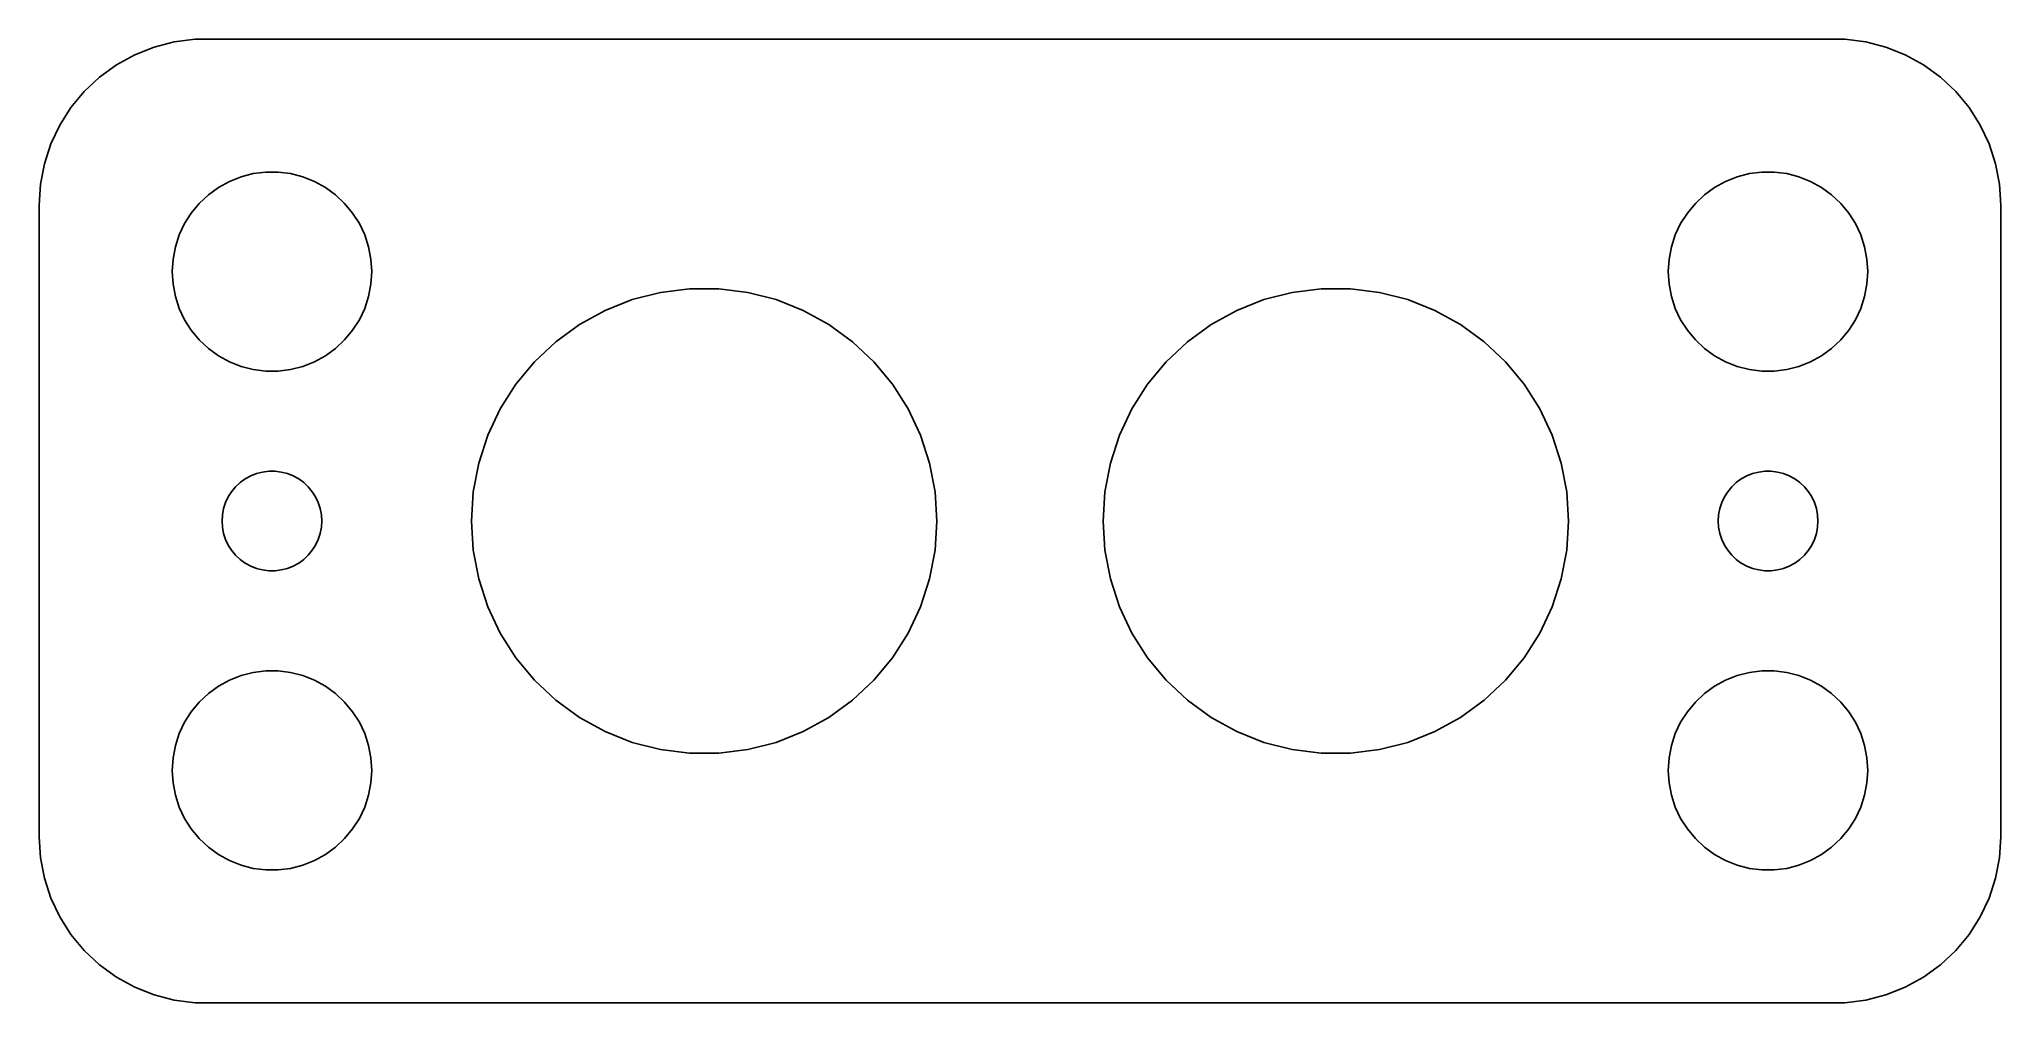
# Model space of a CAD drawing. Header units: metres. Extents: x -29.5 to 29.5, y -14.5 to 14.5.
import ezdxf

# ---------------------------------------------------------------- set-up
doc = ezdxf.new("R2010")
doc.units = ezdxf.units.M

msp = doc.modelspace()

# ---------------------------------------------------------------- linework, layer by layer
for p, q in [((-26.0451, 14.2553), (-26.6289, 14.0241)), ((-25.4369, 14.4114), (-26.0451, 14.2553)), ((-24.8139, 14.4901), (-25.4369, 14.4114)), ((24.8139, 14.4901), (-24.8139, 14.4901)), ((25.4369, 14.4114), (24.8139, 14.4901)), ((26.0451, 14.2553), (25.4369, 14.4114)), ((26.6289, 14.0241), (26.0451, 14.2553)), ((-27.1791, 13.7216), (-27.6871, 13.3526)), ((-26.6289, 14.0241), (-27.1791, 13.7216)), ((27.1791, 13.7216), (26.6289, 14.0241)), ((27.6871, 13.3526), (27.1791, 13.7216)), ((-27.6871, 13.3526), (-28.1448, 12.9227)), ((28.1448, 12.9227), (27.6871, 13.3526)), ((-28.5451, 12.4389), (-28.8815, 11.9088)), ((-28.1448, 12.9227), (-28.5451, 12.4389)), ((28.5451, 12.4389), (28.1448, 12.9227)), ((28.8815, 11.9088), (28.5451, 12.4389)), ((-28.8815, 11.9088), (-29.1489, 11.3406)), ((29.1489, 11.3406), (28.8815, 11.9088)), ((-29.1489, 11.3406), (-29.3429, 10.7434)), ((29.3429, 10.7434), (29.1489, 11.3406)), ((-29.3429, 10.7434), (-29.4606, 10.1267)), ((29.4606, 10.1267), (29.3429, 10.7434)), ((-29.4606, 10.1267), (-29.5, 9.5)), ((-24.4123, 9.81154), (-24.1075, 10.033)), ((-24.1075, 10.033), (-23.7773, 10.2145)), ((-23.7773, 10.2145), (-23.427, 10.3532)), ((-23.427, 10.3532), (-23.0621, 10.4469)), ((-23.0621, 10.4469), (-22.6884, 10.4941)), ((-22.6884, 10.4941), (-22.3116, 10.4941)), ((-22.3116, 10.4941), (-21.9379, 10.4469)), ((-21.9379, 10.4469), (-21.5729, 10.3532)), ((-21.5729, 10.3532), (-21.2227, 10.2145)), ((-21.2227, 10.2145), (-20.8925, 10.033)), ((-20.8925, 10.033), (-20.5877, 9.81154)), ((20.5877, 9.81154), (20.8925, 10.033)), ((20.8925, 10.033), (21.2227, 10.2145)), ((21.2227, 10.2145), (21.5729, 10.3532)), ((21.5729, 10.3532), (21.9379, 10.4469)), ((21.9379, 10.4469), (22.3116, 10.4941)), ((22.3116, 10.4941), (22.6884, 10.4941)), ((22.6884, 10.4941), (23.0621, 10.4469)), ((23.0621, 10.4469), (23.427, 10.3532)), ((23.427, 10.3532), (23.7773, 10.2145)), ((23.7773, 10.2145), (24.1075, 10.033)), ((24.1075, 10.033), (24.4123, 9.81154)), ((29.5, 9.5), (29.4606, 10.1267)), ((-29.5, 9.5), (-29.5, -9.5)), ((-24.927, 9.26335), (-24.6869, 9.55363)), ((-24.6869, 9.55363), (-24.4123, 9.81154)), ((-20.5877, 9.81154), (-20.3131, 9.55363)), ((-20.3131, 9.55363), (-20.0729, 9.26335)), ((20.0729, 9.26335), (20.3131, 9.55363)), ((20.3131, 9.55363), (20.5877, 9.81154)), ((24.4123, 9.81154), (24.6869, 9.55363)), ((24.6869, 9.55363), (24.927, 9.26335)), ((29.5, -9.5), (29.5, 9.5)), ((-25.2893, 8.60437), (-25.1289, 8.94525)), ((-25.1289, 8.94525), (-24.927, 9.26335)), ((-20.0729, 9.26335), (-19.8711, 8.94525)), ((-19.8711, 8.94525), (-19.7107, 8.60437)), ((19.7107, 8.60437), (19.8711, 8.94525)), ((19.8711, 8.94525), (20.0729, 9.26335)), ((24.927, 9.26335), (25.1289, 8.94525)), ((25.1289, 8.94525), (25.2893, 8.60437)), ((-25.4057, 8.24606), (-25.2893, 8.60437)), ((-19.7107, 8.60437), (-19.5942, 8.24606)), ((19.5942, 8.24606), (19.7107, 8.60437)), ((25.2893, 8.60437), (25.4057, 8.24606)), ((-25.5, 7.5), (-25.4763, 7.87599)), ((-25.4763, 7.87599), (-25.4057, 8.24606)), ((-19.5942, 8.24606), (-19.5237, 7.87599)), ((-19.5237, 7.87599), (-19.5, 7.5)), ((19.5, 7.5), (19.5237, 7.87599)), ((19.5237, 7.87599), (19.5942, 8.24606)), ((25.4057, 8.24606), (25.4763, 7.87599)), ((25.4763, 7.87599), (25.5, 7.5)), ((-25.4763, 7.12399), (-25.5, 7.5)), ((-25.4057, 6.75392), (-25.4763, 7.12399)), ((-19.5237, 7.12399), (-19.5942, 6.75392)), ((-19.5, 7.5), (-19.5237, 7.12399)), ((19.5237, 7.12399), (19.5, 7.5)), ((19.5942, 6.75392), (19.5237, 7.12399)), ((25.4763, 7.12399), (25.4057, 6.75392)), ((25.5, 7.5), (25.4763, 7.12399)), ((-25.2893, 6.39561), (-25.4057, 6.75392)), ((-19.5942, 6.75392), (-19.7107, 6.39561)), ((-12.4805, 6.33379), (-11.6631, 6.65739)), ((-11.6631, 6.65739), (-10.8117, 6.87601)), ((-10.8117, 6.87601), (-9.93953, 6.98618)), ((-9.93953, 6.98618), (-9.06046, 6.98618)), ((-9.06046, 6.98618), (-8.18832, 6.87601)), ((-8.18832, 6.87601), (-7.33687, 6.65739)), ((-7.33687, 6.65739), (-6.51953, 6.33379)), ((6.51953, 6.33379), (7.33687, 6.65739)), ((7.33687, 6.65739), (8.18832, 6.87601)), ((8.18832, 6.87601), (9.06046, 6.98618)), ((9.06046, 6.98618), (9.93953, 6.98618)), ((9.93953, 6.98618), (10.8117, 6.87601)), ((10.8117, 6.87601), (11.6631, 6.65739)), ((11.6631, 6.65739), (12.4805, 6.33379)), ((19.7107, 6.39561), (19.5942, 6.75392)), ((25.4057, 6.75392), (25.2893, 6.39561)), ((-25.1289, 6.05473), (-25.2893, 6.39561)), ((-24.927, 5.73663), (-25.1289, 6.05473)), ((-19.8711, 6.05473), (-20.0729, 5.73663)), ((-19.7107, 6.39561), (-19.8711, 6.05473)), ((-13.962, 5.39359), (-13.2508, 5.91029)), ((-13.2508, 5.91029), (-12.4805, 6.33379)), ((-6.51953, 6.33379), (-5.74921, 5.91029)), ((-5.74921, 5.91029), (-5.03802, 5.39359)), ((5.03802, 5.39359), (5.74921, 5.91029)), ((5.74921, 5.91029), (6.51953, 6.33379)), ((12.4805, 6.33379), (13.2508, 5.91029)), ((13.2508, 5.91029), (13.962, 5.39359)), ((19.8711, 6.05473), (19.7107, 6.39561)), ((20.0729, 5.73663), (19.8711, 6.05473)), ((25.1289, 6.05473), (24.927, 5.73663)), ((25.2893, 6.39561), (25.1289, 6.05473)), ((-24.6869, 5.44635), (-24.927, 5.73663)), ((-24.4123, 5.18845), (-24.6869, 5.44635)), ((-20.3131, 5.44635), (-20.5877, 5.18845)), ((-20.0729, 5.73663), (-20.3131, 5.44635)), ((-14.6028, 4.79182), (-13.962, 5.39359)), ((-5.03802, 5.39359), (-4.39722, 4.79182)), ((4.39722, 4.79182), (5.03802, 5.39359)), ((13.962, 5.39359), (14.6028, 4.79182)), ((20.3131, 5.44635), (20.0729, 5.73663)), ((20.5877, 5.18845), (20.3131, 5.44635)), ((24.6869, 5.44635), (24.4123, 5.18845)), ((24.927, 5.73663), (24.6869, 5.44635)), ((-24.1075, 4.96701), (-24.4123, 5.18845)), ((-23.7773, 4.78551), (-24.1075, 4.96701)), ((-23.427, 4.64682), (-23.7773, 4.78551)), ((-21.2227, 4.78551), (-21.5729, 4.64682)), ((-20.8925, 4.96701), (-21.2227, 4.78551)), ((-20.5877, 5.18845), (-20.8925, 4.96701)), ((-15.1631, 4.11449), (-14.6028, 4.79182)), ((-4.39722, 4.79182), (-3.83687, 4.11449)), ((3.83687, 4.11449), (4.39722, 4.79182)), ((14.6028, 4.79182), (15.1631, 4.11449)), ((20.8925, 4.96701), (20.5877, 5.18845)), ((21.2227, 4.78551), (20.8925, 4.96701)), ((21.5729, 4.64682), (21.2227, 4.78551)), ((23.7773, 4.78551), (23.427, 4.64682)), ((24.1075, 4.96701), (23.7773, 4.78551)), ((24.4123, 5.18845), (24.1075, 4.96701)), ((-23.0621, 4.55313), (-23.427, 4.64682)), ((-22.6884, 4.50591), (-23.0621, 4.55313)), ((-22.3116, 4.50591), (-22.6884, 4.50591)), ((-21.9379, 4.55313), (-22.3116, 4.50591)), ((-21.5729, 4.64682), (-21.9379, 4.55313)), ((21.9379, 4.55313), (21.5729, 4.64682)), ((22.3116, 4.50591), (21.9379, 4.55313)), ((22.6884, 4.50591), (22.3116, 4.50591)), ((23.0621, 4.55313), (22.6884, 4.50591)), ((23.427, 4.64682), (23.0621, 4.55313)), ((-15.6341, 3.37227), (-15.1631, 4.11449)), ((-3.83687, 4.11449), (-3.36584, 3.37227)), ((3.36584, 3.37227), (3.83687, 4.11449)), ((15.1631, 4.11449), (15.6341, 3.37227)), ((-16.0084, 2.57686), (-15.6341, 3.37227)), ((-3.36584, 3.37227), (-2.99156, 2.57686)), ((2.99156, 2.57686), (3.36584, 3.37227)), ((15.6341, 3.37227), (16.0084, 2.57686)), ((-16.2801, 1.74081), (-16.0084, 2.57686)), ((-2.99156, 2.57686), (-2.71991, 1.74081)), ((2.71991, 1.74081), (2.99156, 2.57686)), ((16.0084, 2.57686), (16.2801, 1.74081)), ((-23.4561, 1.15576), (-23.3037, 1.26648)), ((-23.3037, 1.26648), (-23.1387, 1.35724)), ((-23.1387, 1.35724), (-22.9635, 1.42657)), ((-22.9635, 1.42657), (-22.7811, 1.47342)), ((-22.7811, 1.47342), (-22.5942, 1.49704)), ((-22.5942, 1.49704), (-22.4058, 1.49704)), ((-22.4058, 1.49704), (-22.2189, 1.47342)), ((-22.2189, 1.47342), (-22.0365, 1.42657)), ((-22.0365, 1.42657), (-21.8613, 1.35724)), ((-21.8613, 1.35724), (-21.6963, 1.26648)), ((-21.6963, 1.26648), (-21.5439, 1.15576)), ((-16.4448, 0.877319), (-16.2801, 1.74081)), ((-2.71991, 1.74081), (-2.55519, 0.877319)), ((2.55519, 0.877319), (2.71991, 1.74081)), ((16.2801, 1.74081), (16.4448, 0.877319)), ((21.5439, 1.15576), (21.6963, 1.26648)), ((21.6963, 1.26648), (21.8613, 1.35724)), ((21.8613, 1.35724), (22.0365, 1.42657)), ((22.0365, 1.42657), (22.2189, 1.47342)), ((22.2189, 1.47342), (22.4058, 1.49704)), ((22.4058, 1.49704), (22.5942, 1.49704)), ((22.5942, 1.49704), (22.7811, 1.47342)), ((22.7811, 1.47342), (22.9635, 1.42657)), ((22.9635, 1.42657), (23.1387, 1.35724)), ((23.1387, 1.35724), (23.3037, 1.26648)), ((23.3037, 1.26648), (23.4561, 1.15576)), ((-23.8947, 0.552185), (-23.8145, 0.722626)), ((-23.8145, 0.722626), (-23.7135, 0.881668)), ((-23.7135, 0.881668), (-23.5934, 1.02681)), ((-23.5934, 1.02681), (-23.4561, 1.15576)), ((-21.5439, 1.15576), (-21.4065, 1.02681)), ((-21.4065, 1.02681), (-21.2865, 0.881668)), ((-21.2865, 0.881668), (-21.1855, 0.722626)), ((-21.1855, 0.722626), (-21.1053, 0.552185)), ((-16.5, 0), (-16.4448, 0.877319)), ((-2.55519, 0.877319), (-2.5, 0)), ((2.5, 0), (2.55519, 0.877319)), ((16.4448, 0.877319), (16.5, 0)), ((21.1053, 0.552185), (21.1855, 0.722626)), ((21.1855, 0.722626), (21.2865, 0.881668)), ((21.2865, 0.881668), (21.4065, 1.02681)), ((21.4065, 1.02681), (21.5439, 1.15576)), ((23.4561, 1.15576), (23.5934, 1.02681)), ((23.5934, 1.02681), (23.7135, 0.881668)), ((23.7135, 0.881668), (23.8145, 0.722626)), ((23.8145, 0.722626), (23.8947, 0.552185)), ((-24, 0), (-23.9882, 0.187988)), ((-23.9882, -0.187988), (-24, 0)), ((-23.9882, 0.187988), (-23.9529, 0.373032)), ((-23.9529, 0.373032), (-23.8947, 0.552185)), ((-21.1053, 0.552185), (-21.0471, 0.373032)), ((-21.0471, 0.373032), (-21.0118, 0.187988)), ((-21.0118, 0.187988), (-21, 0)), ((-21, 0), (-21.0118, -0.187988)), ((-16.4448, -0.877319), (-16.5, 0)), ((-2.5, 0), (-2.55519, -0.877319)), ((2.55519, -0.877319), (2.5, 0)), ((16.5, 0), (16.4448, -0.877319)), ((21, 0), (21.0118, 0.187988)), ((21.0118, -0.187988), (21, 0)), ((21.0118, 0.187988), (21.0471, 0.373032)), ((21.0471, 0.373032), (21.1053, 0.552185)), ((23.8947, 0.552185), (23.9529, 0.373032)), ((23.9529, 0.373032), (23.9882, 0.187988)), ((23.9882, 0.187988), (24, 0)), ((24, 0), (23.9882, -0.187988)), ((-23.9529, -0.373032), (-23.9882, -0.187988)), ((-23.8947, -0.552185), (-23.9529, -0.373032)), ((-23.8145, -0.722626), (-23.8947, -0.552185)), ((-21.1053, -0.552185), (-21.1855, -0.722626)), ((-21.0471, -0.373032), (-21.1053, -0.552185)), ((-21.0118, -0.187988), (-21.0471, -0.373032)), ((21.0471, -0.373032), (21.0118, -0.187988)), ((21.1053, -0.552185), (21.0471, -0.373032)), ((21.1855, -0.722626), (21.1053, -0.552185)), ((23.8947, -0.552185), (23.8145, -0.722626)), ((23.9529, -0.373032), (23.8947, -0.552185)), ((23.9882, -0.187988), (23.9529, -0.373032)), ((-23.7135, -0.881668), (-23.8145, -0.722626)), ((-23.5934, -1.02681), (-23.7135, -0.881668)), ((-23.4561, -1.15576), (-23.5934, -1.02681)), ((-23.3037, -1.26648), (-23.4561, -1.15576)), ((-21.5439, -1.15576), (-21.6963, -1.26648)), ((-21.4065, -1.02681), (-21.5439, -1.15576)), ((-21.2865, -0.881668), (-21.4065, -1.02681)), ((-21.1855, -0.722626), (-21.2865, -0.881668)), ((-16.2801, -1.74081), (-16.4448, -0.877319)), ((-2.55519, -0.877319), (-2.71991, -1.74081)), ((2.71991, -1.74081), (2.55519, -0.877319)), ((16.4448, -0.877319), (16.2801, -1.74081)), ((21.2865, -0.881668), (21.1855, -0.722626)), ((21.4065, -1.02681), (21.2865, -0.881668)), ((21.5439, -1.15576), (21.4065, -1.02681)), ((21.6963, -1.26648), (21.5439, -1.15576)), ((23.4561, -1.15576), (23.3037, -1.26648)), ((23.5934, -1.02681), (23.4561, -1.15576)), ((23.7135, -0.881668), (23.5934, -1.02681)), ((23.8145, -0.722626), (23.7135, -0.881668)), ((-23.1387, -1.35724), (-23.3037, -1.26648)), ((-22.9635, -1.42657), (-23.1387, -1.35724)), ((-22.7811, -1.47342), (-22.9635, -1.42657)), ((-22.5942, -1.49704), (-22.7811, -1.47342)), ((-22.4058, -1.49704), (-22.5942, -1.49704)), ((-22.2189, -1.47342), (-22.4058, -1.49704)), ((-22.0365, -1.42657), (-22.2189, -1.47342)), ((-21.8613, -1.35724), (-22.0365, -1.42657)), ((-21.6963, -1.26648), (-21.8613, -1.35724)), ((-16.0084, -2.57686), (-16.2801, -1.74081)), ((-2.71991, -1.74081), (-2.99156, -2.57686)), ((2.99156, -2.57686), (2.71991, -1.74081)), ((16.2801, -1.74081), (16.0084, -2.57686)), ((21.8613, -1.35724), (21.6963, -1.26648)), ((22.0365, -1.42657), (21.8613, -1.35724)), ((22.2189, -1.47342), (22.0365, -1.42657)), ((22.4058, -1.49704), (22.2189, -1.47342)), ((22.5942, -1.49704), (22.4058, -1.49704)), ((22.7811, -1.47342), (22.5942, -1.49704)), ((22.9635, -1.42657), (22.7811, -1.47342)), ((23.1387, -1.35724), (22.9635, -1.42657)), ((23.3037, -1.26648), (23.1387, -1.35724)), ((-15.6341, -3.37227), (-16.0084, -2.57686)), ((-2.99156, -2.57686), (-3.36584, -3.37227)), ((3.36584, -3.37227), (2.99156, -2.57686)), ((16.0084, -2.57686), (15.6341, -3.37227)), ((-15.1631, -4.11449), (-15.6341, -3.37227)), ((-3.36584, -3.37227), (-3.83687, -4.11449)), ((3.83687, -4.11449), (3.36584, -3.37227)), ((15.6341, -3.37227), (15.1631, -4.11449)), ((-14.6028, -4.79182), (-15.1631, -4.11449)), ((-3.83687, -4.11449), (-4.39722, -4.79182)), ((4.39722, -4.79182), (3.83687, -4.11449)), ((15.1631, -4.11449), (14.6028, -4.79182)), ((-23.7773, -4.78551), (-23.427, -4.64682)), ((-23.427, -4.64682), (-23.0621, -4.55313)), ((-23.0621, -4.55313), (-22.6884, -4.50591)), ((-22.6884, -4.50591), (-22.3116, -4.50591)), ((-22.3116, -4.50591), (-21.9379, -4.55313)), ((-21.9379, -4.55313), (-21.5729, -4.64682)), ((-21.5729, -4.64682), (-21.2227, -4.78551)), ((21.2227, -4.78551), (21.5729, -4.64682)), ((21.5729, -4.64682), (21.9379, -4.55313)), ((21.9379, -4.55313), (22.3116, -4.50591)), ((22.3116, -4.50591), (22.6884, -4.50591)), ((22.6884, -4.50591), (23.0621, -4.55313)), ((23.0621, -4.55313), (23.427, -4.64682)), ((23.427, -4.64682), (23.7773, -4.78551)), ((-24.6869, -5.44635), (-24.4123, -5.18845)), ((-24.4123, -5.18845), (-24.1075, -4.96701)), ((-24.1075, -4.96701), (-23.7773, -4.78551)), ((-21.2227, -4.78551), (-20.8925, -4.96701)), ((-20.8925, -4.96701), (-20.5877, -5.18845)), ((-20.5877, -5.18845), (-20.3131, -5.44635)), ((-13.962, -5.39359), (-14.6028, -4.79182)), ((-4.39722, -4.79182), (-5.03802, -5.39359)), ((5.03802, -5.39359), (4.39722, -4.79182)), ((14.6028, -4.79182), (13.962, -5.39359)), ((20.3131, -5.44635), (20.5877, -5.18845)), ((20.5877, -5.18845), (20.8925, -4.96701)), ((20.8925, -4.96701), (21.2227, -4.78551)), ((23.7773, -4.78551), (24.1075, -4.96701)), ((24.1075, -4.96701), (24.4123, -5.18845)), ((24.4123, -5.18845), (24.6869, -5.44635)), ((-25.1289, -6.05473), (-24.927, -5.73663)), ((-24.927, -5.73663), (-24.6869, -5.44635)), ((-20.3131, -5.44635), (-20.0729, -5.73663)), ((-20.0729, -5.73663), (-19.8711, -6.05473)), ((-13.2508, -5.91029), (-13.962, -5.39359)), ((-5.03802, -5.39359), (-5.74921, -5.91029)), ((5.74921, -5.91029), (5.03802, -5.39359)), ((13.962, -5.39359), (13.2508, -5.91029)), ((19.8711, -6.05473), (20.0729, -5.73663)), ((20.0729, -5.73663), (20.3131, -5.44635)), ((24.6869, -5.44635), (24.927, -5.73663)), ((24.927, -5.73663), (25.1289, -6.05473)), ((-25.4057, -6.75392), (-25.2893, -6.39561)), ((-25.2893, -6.39561), (-25.1289, -6.05473)), ((-19.8711, -6.05473), (-19.7107, -6.39561)), ((-19.7107, -6.39561), (-19.5942, -6.75392)), ((-12.4805, -6.33379), (-13.2508, -5.91029)), ((-11.6631, -6.65739), (-12.4805, -6.33379)), ((-6.51953, -6.33379), (-7.33687, -6.65739)), ((-5.74921, -5.91029), (-6.51953, -6.33379)), ((6.51953, -6.33379), (5.74921, -5.91029)), ((7.33687, -6.65739), (6.51953, -6.33379)), ((12.4805, -6.33379), (11.6631, -6.65739)), ((13.2508, -5.91029), (12.4805, -6.33379)), ((19.5942, -6.75392), (19.7107, -6.39561)), ((19.7107, -6.39561), (19.8711, -6.05473)), ((25.1289, -6.05473), (25.2893, -6.39561)), ((25.2893, -6.39561), (25.4057, -6.75392)), ((-25.4763, -7.12399), (-25.4057, -6.75392)), ((-19.5942, -6.75392), (-19.5237, -7.12399)), ((-10.8117, -6.87601), (-11.6631, -6.65739)), ((-9.93953, -6.98618), (-10.8117, -6.87601)), ((-9.06046, -6.98618), (-9.93953, -6.98618)), ((-8.18832, -6.87601), (-9.06046, -6.98618)), ((-7.33687, -6.65739), (-8.18832, -6.87601)), ((8.18832, -6.87601), (7.33687, -6.65739)), ((9.06046, -6.98618), (8.18832, -6.87601)), ((9.93953, -6.98618), (9.06046, -6.98618)), ((10.8117, -6.87601), (9.93953, -6.98618)), ((11.6631, -6.65739), (10.8117, -6.87601)), ((19.5237, -7.12399), (19.5942, -6.75392)), ((25.4057, -6.75392), (25.4763, -7.12399)), ((-25.5, -7.5), (-25.4763, -7.12399)), ((-25.4763, -7.87599), (-25.5, -7.5)), ((-19.5237, -7.12399), (-19.5, -7.5)), ((-19.5, -7.5), (-19.5237, -7.87599)), ((19.5, -7.5), (19.5237, -7.12399)), ((19.5237, -7.87599), (19.5, -7.5)), ((25.4763, -7.12399), (25.5, -7.5)), ((25.5, -7.5), (25.4763, -7.87599)), ((-25.4057, -8.24606), (-25.4763, -7.87599)), ((-25.2893, -8.60437), (-25.4057, -8.24606)), ((-19.5942, -8.24606), (-19.7107, -8.60437)), ((-19.5237, -7.87599), (-19.5942, -8.24606)), ((19.5942, -8.24606), (19.5237, -7.87599)), ((19.7107, -8.60437), (19.5942, -8.24606)), ((25.4057, -8.24606), (25.2893, -8.60437)), ((25.4763, -7.87599), (25.4057, -8.24606)), ((-25.1289, -8.94525), (-25.2893, -8.60437)), ((-19.7107, -8.60437), (-19.8711, -8.94525)), ((19.8711, -8.94525), (19.7107, -8.60437)), ((25.2893, -8.60437), (25.1289, -8.94525)), ((-24.927, -9.26335), (-25.1289, -8.94525)), ((-24.6869, -9.55363), (-24.927, -9.26335)), ((-20.0729, -9.26335), (-20.3131, -9.55363)), ((-19.8711, -8.94525), (-20.0729, -9.26335)), ((20.0729, -9.26335), (19.8711, -8.94525)), ((20.3131, -9.55363), (20.0729, -9.26335)), ((24.927, -9.26335), (24.6869, -9.55363)), ((25.1289, -8.94525), (24.927, -9.26335)), ((-29.5, -9.5), (-29.4606, -10.1267)), ((-24.4123, -9.81154), (-24.6869, -9.55363)), ((-24.1075, -10.033), (-24.4123, -9.81154)), ((-20.5877, -9.81154), (-20.8925, -10.033)), ((-20.3131, -9.55363), (-20.5877, -9.81154)), ((20.5877, -9.81154), (20.3131, -9.55363)), ((20.8925, -10.033), (20.5877, -9.81154)), ((24.4123, -9.81154), (24.1075, -10.033)), ((24.6869, -9.55363), (24.4123, -9.81154)), ((29.4606, -10.1267), (29.5, -9.5)), ((-29.4606, -10.1267), (-29.3429, -10.7434)), ((-23.7773, -10.2145), (-24.1075, -10.033)), ((-23.427, -10.3532), (-23.7773, -10.2145)), ((-23.0621, -10.4469), (-23.427, -10.3532)), ((-22.6884, -10.4941), (-23.0621, -10.4469)), ((-22.3116, -10.4941), (-22.6884, -10.4941)), ((-21.9379, -10.4469), (-22.3116, -10.4941)), ((-21.5729, -10.3532), (-21.9379, -10.4469)), ((-21.2227, -10.2145), (-21.5729, -10.3532)), ((-20.8925, -10.033), (-21.2227, -10.2145)), ((21.2227, -10.2145), (20.8925, -10.033)), ((21.5729, -10.3532), (21.2227, -10.2145)), ((21.9379, -10.4469), (21.5729, -10.3532)), ((22.3116, -10.4941), (21.9379, -10.4469)), ((22.6884, -10.4941), (22.3116, -10.4941)), ((23.0621, -10.4469), (22.6884, -10.4941)), ((23.427, -10.3532), (23.0621, -10.4469)), ((23.7773, -10.2145), (23.427, -10.3532)), ((24.1075, -10.033), (23.7773, -10.2145)), ((29.3429, -10.7434), (29.4606, -10.1267)), ((-29.3429, -10.7434), (-29.1489, -11.3406)), ((29.1489, -11.3406), (29.3429, -10.7434)), ((-29.1489, -11.3406), (-28.8815, -11.9088)), ((28.8815, -11.9088), (29.1489, -11.3406)), ((-28.8815, -11.9088), (-28.5451, -12.4389)), ((28.5451, -12.4389), (28.8815, -11.9088)), ((-28.5451, -12.4389), (-28.1448, -12.9227)), ((-28.1448, -12.9227), (-27.6871, -13.3526)), ((27.6871, -13.3526), (28.1448, -12.9227)), ((28.1448, -12.9227), (28.5451, -12.4389)), ((-27.6871, -13.3526), (-27.1791, -13.7216)), ((27.1791, -13.7216), (27.6871, -13.3526)), ((-27.1791, -13.7216), (-26.6289, -14.0241)), ((-26.6289, -14.0241), (-26.0451, -14.2553)), ((26.0451, -14.2553), (26.6289, -14.0241)), ((26.6289, -14.0241), (27.1791, -13.7216)), ((-26.0451, -14.2553), (-25.4369, -14.4114)), ((-25.4369, -14.4114), (-24.8139, -14.4901)), ((-24.8139, -14.4901), (24.8139, -14.4901)), ((24.8139, -14.4901), (25.4369, -14.4114)), ((25.4369, -14.4114), (26.0451, -14.2553))]:
    msp.add_line(p, q)

doc.saveas('drawing.dxf')
